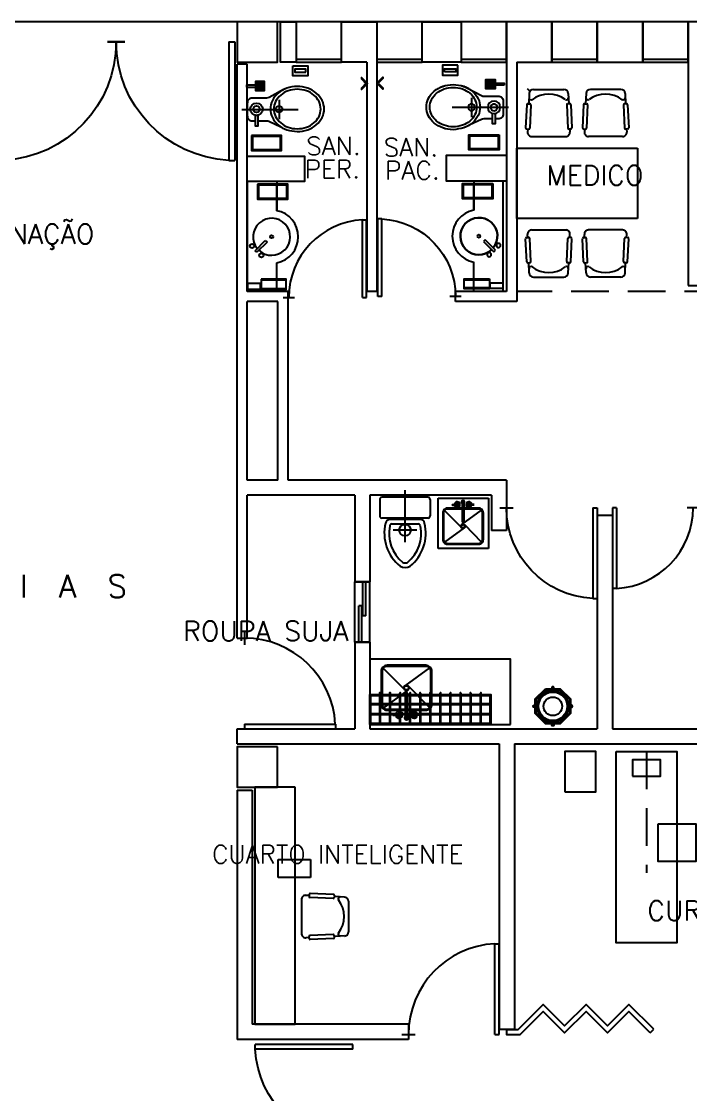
# Model space of a CAD drawing. Extents: x -358 to -207, y -206 to -105.
# Drawn here: x -237.95 to -231.31, y -144.48 to -133.83 of the extents above; entities that cross this region are included whole.
import ezdxf
from ezdxf.enums import TextEntityAlignment as Align

# ---------------------------------------------------------------- set-up
doc = ezdxf.new("R2010")
doc.units = 0
doc.header["$LTSCALE"] = 1.5
doc.header["$MEASUREMENT"] = 0
doc.linetypes.add('CENTER2', pattern=[1.125, 0.75, -0.125, 0.125, -0.125])
doc.linetypes.add('HIDDEN', pattern=[0.375, 0.25, -0.125])
doc.layers.get('0').update_dxf_attribs({"linetype": 'CONTINUOUS'})
for name, color, linetype in [('8CMOB01', 8, 'CONTINUOUS'), ('AREAS', 253, 'CONTINUOUS'), ('CANCEL', 6, 'CONTINUOUS'), ('CCPTAS', 6, 'CONTINUOUS'), ('ESTRUCTURA', 5, 'CONTINUOUS'), ('MSAN', 6, 'CONTINUOUS'), ('MUEBLE', 8, 'CONTINUOUS'), ('MURETE', 4, 'CONTINUOUS'), ('MUROS', 3, 'CONTINUOUS'), ('PROYECCION', 4, 'HIDDEN'), ('RCTEXEJE02', 3, 'CONTINUOUS'), ('ZCTEXT01', 2, 'CONTINUOUS')]:
    doc.layers.add(name, color=color, linetype=linetype)
doc.styles.add('REG-100', font='ROMANS.shx', dxfattribs={"height": 0.3375})
doc.styles.add('REG-60', font='ROMANS.shx', dxfattribs={"height": 0.195})
doc.styles.add('REG-80', font='ROMANS.shx', dxfattribs={"height": 0.27})

# ---------------------------------------------------------------- blocks, each defined once
blk = doc.blocks.new('PTA-2')
for p, q in [((-0.475, 0.5), (-0.5, 0.5)), ((-0.5, 0), (-0.5, 0.5)), ((-0.475, 0), (-0.475, 0.5)), ((0.475, 0.5), (0.5, 0.5)), ((0.475, 0), (0.475, 0.5)), ((0.5, 0), (0.5, 0.5)), ((-0.475, 0), (-0.5, 0)), ((0.0367, 0), (-0.0367, 0)), ((-0.0367, 0), (0.0367, 0)), ((0.475, 0), (0.5, 0))]:
    blk.add_line(p, q)
for centre, start, end in [((-0.5012, -0.0005), 0.0552, 87.0072), ((0.5012, -0.0005), 92.9928, 179.9448)]:
    blk.add_arc(centre, 0.5012, start, end)
blk = doc.blocks.new('TARJA')
for p, q in [((-0.014, -0.022), (-0.227, 0.194)), ((0.23, 0.196), (-0.014, 0.018)), ((0.232, -0.198), (0.019, 0.018)), ((0.019, -0.022), (-0.225, -0.2)), ((-0.008, -0.3), (-0.008, -0.06)), ((0.012, -0.3), (0.012, -0.06)), ((-0.134, -0.27), (-0.134, -0.273)), ((-0.134, -0.273), (-0.054, -0.273)), ((-0.127, -0.263), (-0.055, -0.263)), ((0.139, -0.273), (0.058, -0.273)), ((0.132, -0.263), (0.059, -0.263)), ((0.139, -0.27), (0.139, -0.273))]:
    blk.add_line(p, q)
for points in [[(0.012, -0.225), (0.194, -0.225, 0.414214), (0.254, -0.165), (0.254, 0.161, 0.414214), (0.194, 0.221), (-0.19, 0.221, 0.414214), (-0.25, 0.161), (-0.25, -0.165, 0.414214), (-0.19, -0.225), (-0.007, -0.225)], [(0.012, -0.215), (0.194, -0.215, 0.414214), (0.244, -0.165), (0.244, 0.161, 0.414214), (0.194, 0.211), (-0.19, 0.211, 0.414214), (-0.24, 0.161), (-0.24, -0.165, 0.414214), (-0.19, -0.215), (-0.007, -0.215)]]:
    blk.add_lwpolyline(points, format="xyb")
for radius in [0.026, 0.021]:
    blk.add_circle((0.002, -0.002), radius)
for centre, radius, start, end in [((0.002, -0.06), 0.01, 0, 180), ((-0.127, -0.27), 0.00711, 89.9822, 179.9822), ((-0.07, -0.27), 0.0345, 185.2545, 168.7617), ((-0.07, -0.27), 0.0167, 190.9013, 156.3336), ((0.002, -0.3), 0.02, 120, 60), ((0.002, -0.3), 0.01, 180, 0), ((0.075, -0.27), 0.0345, 11.2383, 354.7455), ((0.075, -0.27), 0.0167, 23.6664, 349.0987), ((0.132, -0.27), 0.00711, 0.0178, 90.0178)]:
    blk.add_arc(centre, radius, start, end)
blk = doc.blocks.new('PTA-D')
for p, q in [((0.95, 0), (0.95, 1)), ((0.95, 1), (1, 1)), ((1, 0), (1, 1)), ((-0.073, 0), (0.073, 0)), ((0.95, 0), (1, 0))]:
    blk.add_line(p, q)
blk.add_arc((1.002, -0.001), 1.002, 92.9928, 179.9448)
blk = doc.blocks.new('MODULO3')
at = {"layer": 'MUEBLE'}
for points in [[(0.6, 0), (0, 0), (0, -1.9), (0.6, -1.9)], [(0.44, -0.244), (0.16, -0.244), (0.16, -0.082), (0.44, -0.082)], [(0.184, -0.719), (-0.191, -0.719), (-0.191, -1.094), (0.184, -1.094)]]:
    blk.add_lwpolyline(points, close=True, dxfattribs=at)
blk.add_lwpolyline([(1.11, -0.4), (0.804, -0.4), (0.804, 0), (1.11, 0), (1.11, -0.4)], dxfattribs=at)
at = {"layer": 'PROYECCION'}
blk.add_line((0.3, 0), (0.3, -1.205), dxfattribs=at)
blk = doc.blocks.new('A$C54483098')
at = {"layer": 'CCPTAS'}
for p, q in [((0, 0.6), (0, 0)), ((0.04, 0.6), (0.04, 0.238)), ((0.07, 0.6), (0.07, 0.238)), ((0.15, 0.6), (0.15, 0)), ((0.08, 0.338), (0.08, 0)), ((0.11, 0.338), (0.08, 0.338)), ((0.11, 0.338), (0.11, 0)), ((0.07, 0.238), (0.04, 0.238))]:
    blk.add_line(p, q, dxfattribs=at)
at = {"layer": 'MUROS', "ltscale": 0.06}
for p, q in [((0.15, 0.6), (0, 0.6)), ((0.15, 0), (0, 0))]:
    blk.add_line(p, q, dxfattribs=at)
blk = doc.blocks.new('PAP')
at = {"layer": 'MSAN', "color": 6}
for points in [[(0.144, -0.077), (0.144, 0.073), (-0.156, 0.073), (-0.156, -0.077)], [(0.134, -0.067), (0.134, 0.063), (-0.146, 0.063), (-0.146, -0.067)]]:
    blk.add_lwpolyline(points, close=True, dxfattribs=at)
blk = doc.blocks.new('8')
at = {"layer": 'MSAN'}
for p, q in [((0.123, 0.04), (-0.127, 0.04)), ((-0.127, -0.04), (0.123, -0.04))]:
    blk.add_line(p, q, dxfattribs=at)
blk.add_lwpolyline([(0.123, -0.05), (0.123, 0.05), (-0.127, 0.05), (-0.127, -0.05)], close=True, dxfattribs=at)
blk = doc.blocks.new('VB')
at = {"layer": 'MSAN'}
for p, q in [((-0.154, 0.147), (-0.138, 0.164)), ((-0.053, 0.046), (-0.154, 0.147)), ((-0.138, 0.164), (-0.037, 0.063)), ((-0.037, 0.063), (-0.053, 0.046))]:
    blk.add_line(p, q, dxfattribs=at)
blk.add_lwpolyline([(-0.128, 0.121), (-0.128, 0.121)], dxfattribs=at)
for centre, radius in [((-0.092, 0.194), 0.0208), ((-0.184, 0.102), 0.0208), ((0, 0), 0.0154)]:
    blk.add_circle(centre, radius, dxfattribs=at)
blk.add_arc((0, 0), 0.184, 136.4231, 129.262, dxfattribs=at)
blk = doc.blocks.new('4')
at = {"layer": 'MSAN'}
for p, q in [((0, 0.045), (0, -0.514)), ((-0.054, -0.088), (-0.163, -0.088)), ((0.276, -0.102), (0.186, -0.102)), ((0.241, -0.09), (0.221, -0.09)), ((-0.163, -0.115), (-0.056, -0.115)), ((0.276, -0.112), (0.186, -0.112)), ((0.276, -0.122), (0.186, -0.122)), ((0.276, -0.132), (0.186, -0.132)), ((0.276, -0.142), (0.186, -0.142)), ((0.276, -0.152), (0.186, -0.152)), ((0.276, -0.162), (0.186, -0.162)), ((0.276, -0.172), (0.186, -0.172)), ((0.095, -0.323), (-0.096, -0.323))]:
    blk.add_line(p, q, dxfattribs=at)
blk.add_lwpolyline([(0.221, 0), (0.221, -0.09), (0.186, -0.09), (0.186, -0.18), (0.276, -0.18), (0.276, -0.09), (0.241, -0.09), (0.241, 0)], close=True, dxfattribs=at)
blk.add_lwpolyline([(0.196, -0.368), (0.118, -0.224, -0.124861), (0.112, -0.2), (0.112, -0.058, 0.414214), (0.063, -0.008), (-0.064, -0.008, 0.414214), (-0.114, -0.058), (-0.114, -0.088), (-0.163, -0.088), (-0.163, -0.115), (-0.114, -0.115), (-0.114, -0.202, -0.109858), (-0.118, -0.223), (-0.174, -0.341, 0.061992), (-0.203, -0.4, 0.020986), (-0.221, -0.504, 0.083945), (-0.203, -0.608, 0.09123), (-0.155, -0.693, 0.103863), (-0.08, -0.751, 0.114983), (0.003, -0.771, 0.114983), (0.087, -0.751, 0.103863), (0.162, -0.693, 0.09123), (0.21, -0.608, 0.083945), (0.227, -0.504, 0.083945), (0.21, -0.4, 0.048605), (0.188, -0.353)], format="xyb", dxfattribs=at)
for points in [[(-0.08, -0.751, 0.114983), (0.003, -0.771, 0.114983), (0.087, -0.751, 0.103863), (0.162, -0.693, 0.09123), (0.21, -0.608, 0.083945), (0.227, -0.504, 0.083945), (0.21, -0.4, 0.09123), (0.162, -0.316, 0.103863), (0.087, -0.257, 0.114983), (0.003, -0.238, 0.114983), (-0.08, -0.257, 0.103863), (-0.155, -0.316, 0.09123), (-0.203, -0.4, 0.020986), (-0.221, -0.504, 0.083945), (-0.203, -0.608, 0.09123), (-0.155, -0.693, 0.103863)], [(0.003, -0.272, 0.114859), (-0.07, -0.289, 0.103833), (-0.135, -0.34, 0.091287), (-0.177, -0.414, 0.084042), (-0.192, -0.504, 0.084042), (-0.177, -0.595, 0.091287), (-0.135, -0.669, 0.103833), (-0.07, -0.72, 0.114859), (0.003, -0.737, 0.114859), (0.077, -0.72, 0.103833), (0.142, -0.669, 0.091287), (0.184, -0.595, 0.084042), (0.199, -0.504, 0.084042), (0.184, -0.414, 0.091287), (0.142, -0.34, 0.103833), (0.077, -0.289, 0.114859)]]:
    blk.add_lwpolyline(points, format="xyb", close=True, dxfattribs=at)
for centre, radius in [((0.001, -0.1), 0.0616), ((0.001, -0.1), 0.0329), ((0.002, -0.323), 0.0335)]:
    blk.add_circle(centre, radius, dxfattribs=at)
blk = doc.blocks.new('2')
at = {"layer": 'MSAN'}
for points in [[(0.067, -0.053), (-0.083, -0.053), (-0.083, 0.047), (0.067, 0.047)], [(-0.063, 0.012), (-0.063, -0.018), (0.047, -0.018), (0.047, 0.012)]]:
    blk.add_lwpolyline(points, close=True, dxfattribs=at)
blk = doc.blocks.new('6')
at = {"layer": 'MSAN'}
blk.add_lwpolyline([(0.014, 0), (0.06, 0.046), (0.06, 0.06), (0, 0), (0.06, -0.06), (0.06, -0.046)], close=True, dxfattribs=at)
blk = doc.blocks.new('PTA-2A')
for p, q in [((-0.5, 0), (-0.5, 0.5)), ((-0.475, 0.5), (-0.5, 0.5)), ((-0.475, 0), (-0.475, 0.5)), ((-0.475, 0), (-0.5, 0)), ((0.0367, 0), (-0.0367, 0)), ((-0.0367, 0), (0.0367, 0)), ((0.475, 0), (0.475, -0.5)), ((0.475, 0), (0.5, 0)), ((0.5, 0), (0.5, -0.5)), ((0.475, -0.5), (0.5, -0.5))]:
    blk.add_line(p, q)
for centre, start, end in [((-0.5012, -0.0005), 0.0552, 87.0072), ((0.5012, 0.0005), 180.0552, 267.0072)]:
    blk.add_arc(centre, 0.5012, start, end)

msp = doc.modelspace()

# ---------------------------------------------------------------- linework, layer by layer
at = {"layer": '8CMOB01', "color": 8}
for p, q in [((-232.912, -134.543), (-232.917, -134.645)), ((-232.87, -134.503), (-232.569, -134.503)), ((-232.526, -134.543), (-232.521, -134.645)), ((-232.348, -134.543), (-232.353, -134.645)), ((-232.004, -134.503), (-232.306, -134.503)), ((-231.962, -134.543), (-231.957, -134.645)), ((-232.937, -134.654), (-232.948, -134.883)), ((-232.927, -134.644), (-232.907, -134.645)), ((-232.897, -134.655), (-232.908, -134.885)), ((-232.541, -134.655), (-232.531, -134.885)), ((-232.511, -134.644), (-232.531, -134.645)), ((-232.501, -134.654), (-232.491, -134.883)), ((-232.373, -134.654), (-232.383, -134.883)), ((-232.363, -134.644), (-232.343, -134.645)), ((-232.333, -134.655), (-232.343, -134.885)), ((-231.977, -134.655), (-231.966, -134.885)), ((-231.947, -134.644), (-231.967, -134.645)), ((-231.937, -134.654), (-231.926, -134.883)), ((-232.938, -134.894), (-232.918, -134.895)), ((-232.928, -134.894), (-232.93, -134.926)), ((-232.887, -134.97), (-232.551, -134.97)), ((-232.5, -134.894), (-232.52, -134.895)), ((-232.51, -134.894), (-232.509, -134.926)), ((-232.374, -134.894), (-232.354, -134.895)), ((-232.364, -134.894), (-232.365, -134.926)), ((-231.987, -134.97), (-232.323, -134.97)), ((-231.936, -134.894), (-231.956, -134.895)), ((-231.946, -134.894), (-231.944, -134.926)), ((-233.037, -135.084), (-231.837, -135.084)), ((-233.037, -135.784), (-233.037, -135.084)), ((-231.837, -135.084), (-231.837, -135.784)), ((-231.837, -135.784), (-233.037, -135.784)), ((-232.928, -135.973), (-232.93, -135.941)), ((-232.887, -135.897), (-232.551, -135.897)), ((-232.51, -135.973), (-232.509, -135.941)), ((-232.364, -135.973), (-232.365, -135.941)), ((-231.987, -135.897), (-232.323, -135.897)), ((-231.946, -135.973), (-231.944, -135.941)), ((-232.937, -136.214), (-232.948, -135.984)), ((-232.938, -135.973), (-232.918, -135.972)), ((-232.897, -136.212), (-232.908, -135.982)), ((-232.541, -136.212), (-232.531, -135.982)), ((-232.5, -135.973), (-232.52, -135.972)), ((-232.501, -136.214), (-232.491, -135.984)), ((-232.373, -136.214), (-232.383, -135.984)), ((-232.374, -135.973), (-232.354, -135.972)), ((-232.333, -136.212), (-232.343, -135.982)), ((-231.977, -136.212), (-231.966, -135.982)), ((-231.936, -135.973), (-231.956, -135.972)), ((-231.937, -136.214), (-231.926, -135.984)), ((-232.927, -136.223), (-232.907, -136.222)), ((-232.912, -136.324), (-232.917, -136.223)), ((-232.511, -136.223), (-232.531, -136.222)), ((-232.526, -136.324), (-232.521, -136.223)), ((-232.363, -136.223), (-232.343, -136.222)), ((-232.348, -136.324), (-232.353, -136.223)), ((-231.947, -136.223), (-231.967, -136.222)), ((-231.962, -136.324), (-231.957, -136.223)), ((-232.87, -136.365), (-232.569, -136.365)), ((-232.004, -136.365), (-232.306, -136.365)), ((-234.396, -138.573), (-234.396, -138.736)), ((-233.918, -138.55), (-234.373, -138.55)), ((-233.895, -138.573), (-233.895, -138.736)), ((-233.918, -138.759), (-234.373, -138.759)), ((-233.995, -138.772), (-234.294, -138.772)), ((-234.015, -138.817), (-234.274, -138.817)), ((-235.635, -141.43), (-235.635, -143.784)), ((-235.235, -141.43), (-235.635, -141.43)), ((-235.235, -143.784), (-235.235, -141.43)), ((-235.402, -142.147), (-235.082, -142.147)), ((-235.402, -142.327), (-235.402, -142.147)), ((-235.082, -142.147), (-235.082, -142.327)), ((-235.082, -142.327), (-235.402, -142.327)), ((-235.172, -142.546), (-235.172, -142.882)), ((-235.096, -142.505), (-235.128, -142.504)), ((-235.096, -142.495), (-235.097, -142.515)), ((-234.857, -142.536), (-235.087, -142.525)), ((-234.855, -142.496), (-235.085, -142.485)), ((-234.846, -142.506), (-234.847, -142.526)), ((-234.745, -142.521), (-234.846, -142.516)), ((-234.704, -142.563), (-234.704, -142.865)), ((-235.096, -142.923), (-235.128, -142.925)), ((-235.096, -142.933), (-235.097, -142.913)), ((-234.857, -142.892), (-235.087, -142.903)), ((-234.855, -142.932), (-235.085, -142.943)), ((-234.846, -142.922), (-234.847, -142.902)), ((-234.745, -142.907), (-234.846, -142.912)), ((-235.635, -143.784), (-235.235, -143.784))]:
    msp.add_line(p, q, dxfattribs=at)
at = {"layer": '8CMOB01', "color": 8, "linetype": 'CENTER2'}
for p, q in [((-234.145, -138.481), (-234.145, -138.996)), ((-234.027, -138.877), (-234.263, -138.877))]:
    msp.add_line(p, q, dxfattribs=at)
at = {"layer": '8CMOB01'}
for p, q in [((-233.577, -138.6), (-233.577, -138.792)), ((-233.561, -138.6), (-233.561, -138.792)), ((-233.753, -138.682), (-233.582, -138.855)), ((-233.678, -138.624), (-233.678, -138.622)), ((-233.678, -138.622), (-233.614, -138.622)), ((-233.672, -138.63), (-233.615, -138.63)), ((-233.582, -138.823), (-233.387, -138.68)), ((-233.46, -138.622), (-233.524, -138.622)), ((-233.466, -138.63), (-233.523, -138.63)), ((-233.46, -138.624), (-233.46, -138.622)), ((-233.556, -138.822), (-233.385, -138.996)), ((-233.751, -138.997), (-233.556, -138.855)), ((-234.399, -140.603), (-234.484, -140.603)), ((-234.399, -140.613), (-234.484, -140.613)), ((-234.299, -140.603), (-234.389, -140.603)), ((-234.299, -140.613), (-234.389, -140.613)), ((-234.199, -140.603), (-234.289, -140.603)), ((-234.199, -140.613), (-234.289, -140.613)), ((-234.099, -140.603), (-234.189, -140.603)), ((-234.099, -140.613), (-234.189, -140.613)), ((-233.999, -140.603), (-234.089, -140.603)), ((-233.999, -140.613), (-234.089, -140.613)), ((-233.899, -140.603), (-233.989, -140.603)), ((-233.899, -140.613), (-233.989, -140.613)), ((-233.799, -140.603), (-233.889, -140.603)), ((-233.799, -140.613), (-233.889, -140.613)), ((-233.699, -140.603), (-233.789, -140.603)), ((-233.699, -140.613), (-233.789, -140.613)), ((-233.599, -140.603), (-233.689, -140.603)), ((-233.599, -140.613), (-233.689, -140.613)), ((-233.499, -140.603), (-233.589, -140.603)), ((-233.499, -140.613), (-233.589, -140.613)), ((-233.399, -140.603), (-233.489, -140.603)), ((-233.399, -140.613), (-233.489, -140.613)), ((-233.304, -140.603), (-233.389, -140.603)), ((-233.304, -140.613), (-233.389, -140.613)), ((-234.399, -140.703), (-234.484, -140.703)), ((-234.399, -140.713), (-234.484, -140.713)), ((-234.299, -140.703), (-234.389, -140.703)), ((-234.299, -140.713), (-234.389, -140.713)), ((-234.199, -140.703), (-234.289, -140.703)), ((-234.199, -140.713), (-234.289, -140.713)), ((-234.099, -140.703), (-234.189, -140.703)), ((-234.099, -140.713), (-234.189, -140.713)), ((-233.999, -140.703), (-234.089, -140.703)), ((-233.999, -140.713), (-234.089, -140.713)), ((-233.899, -140.703), (-233.989, -140.703)), ((-233.899, -140.713), (-233.989, -140.713)), ((-233.799, -140.703), (-233.889, -140.703)), ((-233.799, -140.713), (-233.889, -140.713)), ((-233.699, -140.703), (-233.789, -140.703)), ((-233.699, -140.713), (-233.789, -140.713)), ((-233.599, -140.703), (-233.689, -140.703)), ((-233.599, -140.713), (-233.689, -140.713)), ((-233.499, -140.703), (-233.589, -140.703)), ((-233.499, -140.713), (-233.589, -140.713)), ((-233.399, -140.703), (-233.489, -140.703)), ((-233.399, -140.713), (-233.489, -140.713)), ((-233.304, -140.703), (-233.389, -140.703)), ((-233.304, -140.713), (-233.389, -140.713))]:
    msp.add_line(p, q, dxfattribs=at)
for points in [[(-233.577, -138.66), (-233.723, -138.66, 0.414214), (-233.771, -138.708), (-233.771, -138.969, 0.414214), (-233.723, -139.017), (-233.415, -139.017, 0.414214), (-233.367, -138.969), (-233.367, -138.708, 0.414214), (-233.415, -138.66), (-233.562, -138.66)], [(-233.577, -138.668), (-233.723, -138.668, 0.414214), (-233.763, -138.708), (-233.763, -138.969, 0.414214), (-233.723, -139.009), (-233.415, -139.009, 0.414214), (-233.375, -138.969), (-233.375, -138.708, 0.414214), (-233.415, -138.668), (-233.562, -138.668)], [(-234.389, -140.798), (-234.389, -140.498, 1), (-234.399, -140.498), (-234.399, -140.798)], [(-234.289, -140.798), (-234.289, -140.498, 1), (-234.299, -140.498), (-234.299, -140.798)], [(-234.189, -140.798), (-234.189, -140.498, 1), (-234.199, -140.498), (-234.199, -140.798)], [(-234.089, -140.798), (-234.089, -140.498, 1), (-234.099, -140.498), (-234.099, -140.798)], [(-233.989, -140.798), (-233.989, -140.498, 1), (-233.999, -140.498), (-233.999, -140.798)], [(-233.889, -140.798), (-233.889, -140.498, 1), (-233.899, -140.498), (-233.899, -140.798)], [(-233.789, -140.798), (-233.789, -140.498, 1), (-233.799, -140.498), (-233.799, -140.798)], [(-233.689, -140.798), (-233.689, -140.498, 1), (-233.699, -140.498), (-233.699, -140.798)], [(-233.589, -140.798), (-233.589, -140.498, 1), (-233.599, -140.498), (-233.599, -140.798)], [(-233.489, -140.798), (-233.489, -140.498, 1), (-233.499, -140.498), (-233.499, -140.798)], [(-233.389, -140.798), (-233.389, -140.498, 1), (-233.399, -140.498), (-233.399, -140.798)], [(-232.678, -140.472), (-232.678, -140.477, 1), (-232.678, -140.777), (-232.678, -140.782)], [(-232.668, -140.452), (-232.668, -140.442, 1), (-232.688, -140.442), (-232.688, -140.452)], [(-232.853, -140.637), (-232.863, -140.637, -1), (-232.863, -140.617), (-232.853, -140.617)], [(-232.503, -140.637), (-232.493, -140.637, 1), (-232.493, -140.617), (-232.503, -140.617)], [(-232.668, -140.802), (-232.668, -140.812, -1), (-232.688, -140.812), (-232.688, -140.802)]]:
    msp.add_lwpolyline(points, format="xyb", dxfattribs=at)
at = {"layer": '8CMOB01', "color": 8}
msp.add_lwpolyline([(-234.294, -138.772, 0.367355), (-234.339, -138.809, 0.28821), (-234.193, -139.236, 0.241198), (-234.094, -139.236, 0.288726), (-233.951, -138.809, 0.367355), (-233.995, -138.772)], format="xyb", dxfattribs=at)
msp.add_lwpolyline([(-233.097, -140.808), (-233.097, -140.158), (-234.494, -140.158), (-234.494, -140.808)], close=True, dxfattribs=at)
at = {"layer": '8CMOB01'}
for points in [[(-233.294, -140.808), (-234.494, -140.808), (-234.494, -140.508), (-234.399, -140.508)], [(-234.399, -140.798), (-234.484, -140.798), (-234.484, -140.518), (-234.399, -140.518)], [(-234.389, -140.508), (-234.299, -140.508)], [(-234.389, -140.518), (-234.299, -140.518)], [(-234.289, -140.508), (-234.199, -140.508)], [(-234.289, -140.518), (-234.199, -140.518)], [(-234.189, -140.508), (-234.099, -140.508)], [(-234.189, -140.518), (-234.099, -140.518)], [(-234.089, -140.508), (-233.999, -140.508)], [(-234.089, -140.518), (-233.999, -140.518)], [(-233.989, -140.508), (-233.899, -140.508)], [(-233.989, -140.518), (-233.899, -140.518)], [(-233.889, -140.508), (-233.799, -140.508)], [(-233.889, -140.518), (-233.799, -140.518)], [(-233.789, -140.508), (-233.699, -140.508)], [(-233.789, -140.518), (-233.699, -140.518)], [(-233.689, -140.508), (-233.599, -140.508)], [(-233.689, -140.518), (-233.599, -140.518)], [(-233.589, -140.508), (-233.499, -140.508)], [(-233.589, -140.518), (-233.499, -140.518)], [(-233.489, -140.508), (-233.399, -140.508)], [(-233.489, -140.518), (-233.399, -140.518)], [(-233.389, -140.508), (-233.294, -140.508), (-233.294, -140.808)], [(-233.389, -140.518), (-233.304, -140.518), (-233.304, -140.798)], [(-234.299, -140.798), (-234.389, -140.798)], [(-234.199, -140.798), (-234.289, -140.798)], [(-234.099, -140.798), (-234.189, -140.798)], [(-233.999, -140.798), (-234.089, -140.798)], [(-233.899, -140.798), (-233.989, -140.798)], [(-233.799, -140.798), (-233.889, -140.798)], [(-233.699, -140.798), (-233.789, -140.798)], [(-233.599, -140.798), (-233.689, -140.798)], [(-233.499, -140.798), (-233.589, -140.798)], [(-233.399, -140.798), (-233.489, -140.798)], [(-233.304, -140.798), (-233.389, -140.798)]]:
    msp.add_lwpolyline(points, dxfattribs=at)
for points in [[(-232.75, -140.452), (-232.605, -140.452), (-232.503, -140.554), (-232.503, -140.699), (-232.605, -140.802), (-232.75, -140.802), (-232.853, -140.699), (-232.853, -140.554)], [(-232.746, -140.462), (-232.61, -140.462), (-232.513, -140.558), (-232.513, -140.695), (-232.61, -140.792), (-232.746, -140.792), (-232.843, -140.695), (-232.843, -140.558)], [(-232.693, -140.472), (-232.693, -140.467), (-232.663, -140.467), (-232.663, -140.472)], [(-232.693, -140.782), (-232.693, -140.787), (-232.663, -140.787), (-232.663, -140.782)]]:
    msp.add_lwpolyline(points, close=True, dxfattribs=at)
at = {"layer": '8CMOB01', "color": 8}
msp.add_circle((-234.145, -138.877), 0.057, dxfattribs=at)
at = {"layer": '8CMOB01'}
for centre, radius in [((-233.569, -138.839), 0.0208), ((-233.569, -138.839), 0.0168), ((-232.678, -140.627), 0.155), ((-232.678, -140.627), 0.142), ((-232.678, -140.627), 0.092)]:
    msp.add_circle(centre, radius, dxfattribs=at)
at = {"layer": '8CMOB01', "color": 8}
for centre, radius, start, end in [((-232.87, -134.545), 0.0425, 90, 177.3974), ((-232.719, -134.82), 0.272, 52.7818, 127.325), ((-232.569, -134.545), 0.0425, 2.6026, 90), ((-232.306, -134.545), 0.0425, 90, 177.3974), ((-232.155, -134.82), 0.272, 52.675, 127.2182), ((-232.004, -134.545), 0.0425, 2.6026, 90), ((-232.927, -134.654), 0.01, 87.3974, 177.3974), ((-232.894, -134.586), 0.02, 174.1265, 299.8903), ((-232.907, -134.655), 0.01, 357.3974, 87.3974), ((-232.544, -134.586), 0.02, 240.1097, 5.8735), ((-232.531, -134.655), 0.01, 92.6026, 182.6026), ((-232.511, -134.654), 0.01, 2.6026, 92.6026), ((-232.363, -134.654), 0.01, 87.3974, 177.3974), ((-232.33, -134.586), 0.02, 174.1265, 299.8903), ((-232.343, -134.655), 0.01, 357.3974, 87.3974), ((-231.98, -134.586), 0.02, 240.1097, 5.8735), ((-231.967, -134.655), 0.01, 92.6026, 182.6026), ((-231.947, -134.654), 0.01, 2.6026, 92.6026), ((-232.938, -134.884), 0.01, 177.3974, 267.3974), ((-232.501, -134.884), 0.01, 272.6026, 2.6026), ((-232.373, -134.884), 0.01, 177.3974, 267.3974), ((-231.936, -134.884), 0.01, 272.6026, 2.6026), ((-232.887, -134.928), 0.0425, 177.3974, 270), ((-232.918, -134.885), 0.01, 267.3974, 357.3974), ((-232.551, -134.928), 0.0425, 270, 2.6026), ((-232.521, -134.885), 0.01, 182.6026, 272.6026), ((-232.323, -134.928), 0.0425, 177.3974, 270), ((-232.353, -134.885), 0.01, 267.3974, 357.3974), ((-231.987, -134.928), 0.0425, 270, 2.6026), ((-231.956, -134.885), 0.01, 182.6026, 272.6026), ((-232.887, -135.94), 0.0425, 90, 182.6026), ((-232.551, -135.94), 0.0425, 357.3974, 90), ((-232.323, -135.94), 0.0425, 90, 182.6026), ((-231.987, -135.94), 0.0425, 357.3974, 90), ((-232.938, -135.983), 0.01, 92.6026, 182.6026), ((-232.918, -135.982), 0.01, 2.6026, 92.6026), ((-232.521, -135.982), 0.01, 87.3974, 177.3974), ((-232.501, -135.983), 0.01, 357.3974, 87.3974), ((-232.373, -135.983), 0.01, 92.6026, 182.6026), ((-232.353, -135.982), 0.01, 2.6026, 92.6026), ((-231.956, -135.982), 0.01, 87.3974, 177.3974), ((-231.936, -135.983), 0.01, 357.3974, 87.3974), ((-232.927, -136.213), 0.01, 182.6026, 272.6026), ((-232.894, -136.281), 0.02, 60.1097, 185.8735), ((-232.907, -136.212), 0.01, 272.6026, 2.6026), ((-232.719, -136.048), 0.272, 232.675, 307.2182), ((-232.544, -136.281), 0.02, 354.1265, 119.8903), ((-232.531, -136.212), 0.01, 177.3974, 267.3974), ((-232.511, -136.213), 0.01, 267.3974, 357.3974), ((-232.363, -136.213), 0.01, 182.6026, 272.6026), ((-232.33, -136.281), 0.02, 60.1097, 185.8735), ((-232.343, -136.212), 0.01, 272.6026, 2.6026), ((-232.155, -136.048), 0.272, 232.7818, 307.325), ((-231.98, -136.281), 0.02, 354.1265, 119.8903), ((-231.967, -136.212), 0.01, 177.3974, 267.3974), ((-231.947, -136.213), 0.01, 267.3974, 357.3974), ((-232.87, -136.322), 0.0425, 182.6026, 270), ((-232.569, -136.322), 0.0425, 270, 357.3974), ((-232.306, -136.322), 0.0425, 182.6026, 270), ((-232.004, -136.322), 0.0425, 270, 357.3974), ((-234.373, -138.573), 0.0228, 90, 180), ((-233.918, -138.573), 0.0228, 0, 90), ((-234.373, -138.736), 0.0228, 180, 270), ((-234.274, -138.839), 0.0226, 90, 173.1208), ((-234.015, -138.839), 0.0226, 6.8792, 90), ((-233.918, -138.736), 0.0228, 270, 0), ((-233.93, -138.91), 0.374, 168.7258, 230.5712), ((-234.357, -138.912), 0.372, 309.7187, 11.693), ((-234.143, -139.14), 0.0633, 247.381, 292.619), ((-235.129, -142.546), 0.0425, 87.3974, 180), ((-235.087, -142.515), 0.01, 177.3974, 267.3974), ((-235.086, -142.495), 0.01, 87.3974, 177.3974), ((-234.857, -142.526), 0.01, 267.3974, 357.3974), ((-234.856, -142.506), 0.01, 357.3974, 87.3974), ((-234.787, -142.539), 0.02, 84.1265, 209.8903), ((-235.021, -142.714), 0.272, 322.7818, 37.325), ((-234.747, -142.563), 0.0425, 0, 87.3974), ((-234.747, -142.865), 0.0425, 272.6026, 0), ((-235.129, -142.882), 0.0425, 180, 272.6026), ((-235.087, -142.913), 0.01, 92.6026, 182.6026), ((-235.086, -142.933), 0.01, 182.6026, 272.6026), ((-234.857, -142.902), 0.01, 2.6026, 92.6026), ((-234.856, -142.922), 0.01, 272.6026, 2.6026), ((-234.787, -142.889), 0.02, 150.1097, 275.8735)]:
    msp.add_arc(centre, radius, start, end, dxfattribs=at)
at = {"layer": '8CMOB01'}
for centre, radius, start, end in [((-233.627, -138.624), 0.0276, 191.2383, 174.7455), ((-233.627, -138.624), 0.0134, 203.6664, 169.0987), ((-233.569, -138.6), 0.016, 300, 240), ((-233.569, -138.6), 0.008, 0, 180), ((-233.511, -138.624), 0.0276, 5.2545, 348.7617), ((-233.511, -138.624), 0.0134, 10.9013, 336.3336), ((-233.672, -138.624), 0.00569, 180.0178, 270.0178), ((-233.466, -138.624), 0.00569, 269.9822, 359.9822), ((-233.569, -138.792), 0.008, 180, 0)]:
    msp.add_arc(centre, radius, start, end, dxfattribs=at)
at = {"layer": 'AREAS'}
msp.add_lwpolyline([(-229.284, -133.83), (-270.91, -133.83), (-270.91, -151.83), (-273.93, -151.83), (-273.93, -155.83), (-263.71, -155.83), (-263.71, -191.83), (-225.63, -191.83), (-225.63, -166.817), (-219.21, -166.817), (-219.21, -158.85), (-222.81, -158.85), (-222.81, -148.48), (-227.603, -148.48, 0.916198)], format="xyb", close=True, dxfattribs=at)
at = {"layer": 'CANCEL', "ltscale": 0.06}
for p, q in [((-235.224, -134.2), (-234.774, -134.2)), ((-234.424, -134.2), (-233.974, -134.2)), ((-233.587, -134.2), (-233.137, -134.2)), ((-232.687, -134.2), (-232.237, -134.2)), ((-231.787, -134.2), (-231.337, -134.2))]:
    msp.add_line(p, q, dxfattribs=at)
for points in [[(-234.774, -134.23), (-234.774, -133.83), (-235.224, -133.83), (-235.224, -134.23)], [(-233.974, -134.23), (-233.974, -133.83), (-234.424, -133.83), (-234.424, -134.23)], [(-233.137, -134.23), (-233.137, -133.83), (-233.587, -133.83), (-233.587, -134.23)], [(-232.237, -134.23), (-232.237, -133.83), (-232.687, -133.83), (-232.687, -134.23)], [(-231.337, -134.23), (-231.337, -133.83), (-231.787, -133.83), (-231.787, -134.23)]]:
    msp.add_lwpolyline(points, close=True, dxfattribs=at)
at = {"layer": 'ESTRUCTURA'}
for points in [[(-235.81, -133.83), (-235.81, -134.23), (-235.41, -134.23), (-235.41, -133.83)], [(-235.411, -141.029), (-235.811, -141.029), (-235.811, -141.429), (-235.411, -141.429)]]:
    msp.add_lwpolyline(points, close=True, dxfattribs=at)
at = {"layer": 'MSAN', "color": 6}
for p, q in [((-235.708, -136.508), (-235.708, -135.415)), ((-233.172, -136.508), (-233.172, -135.409)), ((-233.817, -139.061), (-233.817, -138.561)), ((-233.817, -138.561), (-233.317, -138.561)), ((-233.317, -138.561), (-233.317, -139.061)), ((-233.317, -139.061), (-233.817, -139.061))]:
    msp.add_line(p, q, dxfattribs=at)
at = {"layer": 'MSAN', "color": 6, "ltscale": 0.06}
for p, q in [((-235.418, -135.415), (-235.418, -135.706)), ((-233.462, -135.409), (-233.462, -135.7))]:
    msp.add_line(p, q, dxfattribs=at)
at = {"layer": 'MSAN'}
for p, q in [((-235.418, -135.706), (-235.418, -135.44)), ((-233.462, -135.7), (-233.462, -135.434)), ((-235.418, -136.508), (-235.418, -136.224)), ((-233.462, -136.508), (-233.462, -136.218))]:
    msp.add_line(p, q, dxfattribs=at)
msp.add_lwpolyline([(-233.25, -134.845), (-233.278, -134.845), (-233.278, -134.795), (-233.364, -134.795, 0.109858), (-233.385, -134.8), (-233.503, -134.855, -0.061992), (-233.563, -134.884, -0.020986), (-233.667, -134.902, -0.083945), (-233.771, -134.884, -0.09123), (-233.855, -134.836, -0.103863), (-233.914, -134.762, -0.114983), (-233.933, -134.678, -0.114983), (-233.914, -134.594, -0.103863), (-233.855, -134.52, -0.09123), (-233.771, -134.472, -0.083945), (-233.667, -134.454, -0.083945), (-233.563, -134.472, -0.048605), (-233.515, -134.493)], format="xyb", dxfattribs=at)
for points in [[(-235.58, -136.485), (-235.58, -136.428), (-235.706, -136.428), (-235.706, -136.485)], [(-233.301, -136.479), (-233.301, -136.423), (-233.174, -136.423), (-233.174, -136.479)]]:
    msp.add_lwpolyline(points, close=True, dxfattribs=at)
for centre, radius, start, end in [((-235.468, -135.965), 0.264, 280.9174, 79.0826), ((-233.412, -135.959), 0.264, 100.9174, 259.0826), ((-235.468, -135.965), 0.184, 226.4231, 219.262), ((-233.412, -135.959), 0.184, 320.738, 313.5769)]:
    msp.add_arc(centre, radius, start, end, dxfattribs=at)
at = {"layer": 'MUEBLE', "ltscale": 0.06}
for p, q in [((-232.896, -134.53), (-232.931, -134.495)), ((-231.713, -143.869), (-231.677, -143.834))]:
    msp.add_line(p, q, dxfattribs=at)
at = {"layer": 'MUEBLE', "linetype": 'HIDDEN'}
msp.add_line((-229.31, -136.508), (-233.037, -136.508), dxfattribs=at)
at = {"layer": 'MUEBLE', "ltscale": 0.06}
for points in [[(-231.677, -143.834), (-231.925, -143.586), (-232.137, -143.799), (-232.349, -143.586), (-232.561, -143.799), (-232.774, -143.586), (-233.025, -143.838), (-233.135, -143.838), (-233.135, -143.838)], [(-231.713, -143.869), (-231.925, -143.657), (-232.137, -143.869), (-232.349, -143.657), (-232.561, -143.869), (-232.774, -143.657), (-233.005, -143.888), (-233.135, -143.888), (-233.135, -143.838)]]:
    msp.add_lwpolyline(points, dxfattribs=at)
at = {"layer": 'MURETE', "color": 6}
for points in [[(-235.711, -135.165), (-235.143, -135.165), (-235.143, -135.415), (-235.711, -135.415)], [(-233.137, -135.159), (-233.737, -135.159), (-233.737, -135.409), (-233.137, -135.409)]]:
    msp.add_lwpolyline(points, dxfattribs=at)
at = {"layer": 'MUROS'}
for p, q in [((-234.774, -134.23), (-234.774, -133.83)), ((-234.774, -133.83), (-234.424, -133.83)), ((-234.424, -133.83), (-234.424, -136.508)), ((-234.424, -133.83), (-234.424, -134.23)), ((-232.687, -133.83), (-233.137, -133.83)), ((-233.137, -133.83), (-233.137, -136.508)), ((-232.687, -134.23), (-232.687, -133.83)), ((-230.887, -133.83), (-231.337, -133.83)), ((-231.337, -133.83), (-231.337, -136.449)), ((-234.524, -134.23), (-234.774, -134.23)), ((-234.524, -134.23), (-234.524, -136.508)), ((-233.037, -134.23), (-232.687, -134.23)), ((-233.037, -134.23), (-233.037, -136.608)), ((-235.811, -139.95), (-235.811, -134.25)), ((-235.711, -136.508), (-235.711, -134.25)), ((-231.337, -136.449), (-231.187, -136.449)), ((-235.305, -138.381), (-235.305, -136.508)), ((-233.643, -136.608), (-233.643, -136.508)), ((-235.711, -138.381), (-235.711, -136.608)), ((-235.405, -138.381), (-235.405, -136.608)), ((-235.711, -139.95), (-235.711, -138.531)), ((-235.811, -141), (-235.811, -140.85)), ((-234.11, -143.784), (-235.661, -143.784)), ((-234.11, -143.934), (-235.811, -143.934))]:
    msp.add_line(p, q, dxfattribs=at)
at = {"layer": 'MUROS', "ltscale": 0.06}
for p, q in [((-235.711, -134.25), (-235.811, -134.25)), ((-235.305, -136.508), (-235.711, -136.508)), ((-234.424, -136.508), (-234.524, -136.508)), ((-233.137, -136.508), (-233.643, -136.508)), ((-235.405, -136.608), (-235.711, -136.608)), ((-233.037, -136.608), (-233.643, -136.608)), ((-235.405, -138.381), (-235.711, -138.381)), ((-233.137, -138.381), (-235.305, -138.381)), ((-233.137, -138.381), (-233.137, -138.881)), ((-234.644, -138.531), (-235.711, -138.531)), ((-234.644, -138.531), (-234.644, -139.39)), ((-233.287, -138.531), (-234.494, -138.531)), ((-234.494, -138.531), (-234.494, -139.39)), ((-233.287, -138.531), (-233.287, -138.881)), ((-232.237, -138.731), (-232.237, -140.85)), ((-232.087, -138.731), (-232.237, -138.731)), ((-232.087, -138.731), (-232.087, -140.85)), ((-233.137, -138.881), (-233.287, -138.881)), ((-234.644, -139.39), (-234.494, -139.39)), ((-235.811, -139.95), (-235.711, -139.95)), ((-234.644, -139.99), (-234.494, -139.99)), ((-234.644, -139.99), (-234.644, -140.85)), ((-234.494, -139.99), (-234.494, -140.85)), ((-235.811, -140.85), (-234.644, -140.85)), ((-234.494, -140.85), (-232.237, -140.85)), ((-232.087, -140.85), (-229.992, -140.85)), ((-235.811, -141), (-233.21, -141)), ((-233.21, -141), (-233.21, -143.834)), ((-233.06, -141), (-233.06, -143.834)), ((-233.06, -141), (-229.081, -141)), ((-235.811, -141.459), (-235.811, -143.934)), ((-235.811, -141.459), (-235.661, -141.459)), ((-235.661, -141.459), (-235.661, -143.784)), ((-234.11, -143.784), (-234.11, -143.934)), ((-233.21, -143.834), (-233.06, -143.834))]:
    msp.add_line(p, q, dxfattribs=at)
at = {"layer": 'MUROS'}
for points in [[(-235.224, -133.83), (-235.224, -134.23), (-235.38, -134.23), (-235.38, -133.83)], [(-233.974, -134.23), (-233.974, -133.83), (-233.587, -133.83), (-233.587, -134.23)], [(-231.787, -134.23), (-231.787, -133.83), (-232.237, -133.83), (-232.237, -134.23)]]:
    msp.add_lwpolyline(points, close=True, dxfattribs=at)

# ---------------------------------------------------------------- block references
for name, p, rotation in [('2', (-235.191, -134.32), 180), ('4', (-235.718, -134.7), 90), ('6', (-234.518, -134.444), 180), ('PAP', (-235.525, -135.035), 180), ('PAP', (-235.464, -135.519), 180), ('VB', (-235.468, -135.965), 90), ('8', (-235.45, -136.437), 180)]:
    msp.add_blockref(name, p, dxfattribs=dict(rotation=rotation))
at = {"xscale": -1}
for name, p, rotation in [('2', (-233.689, -134.315), 180), ('6', (-234.425, -134.439), 180), ('4', (-233.162, -134.681), 270), ('PAP', (-233.355, -135.029), 180), ('PAP', (-233.417, -135.514), 180), ('VB', (-233.412, -135.959), 270), ('8', (-233.431, -136.431), 180)]:
    msp.add_blockref(name, p, dxfattribs=dict(at, rotation=rotation))
at = {"ltscale": 0.06, "xscale": -1, "rotation": 180}
msp.add_blockref('A$C54483098', (-234.644, -139.39), dxfattribs=at)
at = {"layer": '8CMOB01', "color": 8}
msp.add_blockref('TARJA', (-234.133, -140.441), dxfattribs=at)
at = {"layer": '8CMOB01', "ltscale": 0.06, "xscale": -1}
msp.add_blockref('MODULO3', (-231.449, -141.075), dxfattribs=at)
at = {"layer": 'CCPTAS'}
for name, p, xscale, yscale, zscale, rotation in [('PTA-2', (-237.01, -134.03), -2.353457886817032, 2.353457886817032, 2.353457886817032, 180), ('PTA-D', (-233.139, -138.656), -0.9013891844399553, 0.9013891844399553, 0.9013891844399553, 180), ('PTA-D', (-231.287, -138.656), 0.8, 0.8, 0.8, 180), ('PTA-D', (-235.736, -139.95), 0.9, 0.9, 0.9, 270), ('PTA-2A', (-234.661, -144.954), -1.94, 1.94, 1.94, 270)]:
    msp.add_blockref(name, p, dxfattribs=dict(at, xscale=xscale, yscale=yscale, zscale=zscale, rotation=rotation))
for p, xscale, yscale, zscale in [((-235.298, -136.567), 0.77, 0.77, 0.77), ((-233.643, -136.558), -0.77, 0.77, 0.77), ((-234.11, -143.884), 0.9, 0.9, 0.9)]:
    msp.add_blockref('PTA-D', p, dxfattribs=dict(at, xscale=xscale, yscale=yscale, zscale=zscale))

# ---------------------------------------------------------------- texts
at = {"color": 0, "style": 'REG-60'}
for s, p in [('MEDICO', (-232.741, -135.452)), ('DESCONTAMINAÇÃO', (-239.667, -136.034)), ('ROUPA SUJA', (-236.346, -139.977)), ('CURATIVOS', (-231.741, -142.753))]:
    msp.add_text(s, height=0.195, dxfattribs=at).set_placement(p)
at = {"layer": 'RCTEXEJE02', "color": 0, "style": 'REG-100'}
msp.add_text('U  R  G  E  N  C  I  A  S', height=0.225, dxfattribs=at).set_placement((-241.031, -139.546))
at = {"layer": 'ZCTEXT01', "color": 0, "style": 'REG-80'}
for s, p in [('SAN.', (-234.854, -135.153)), ('SAN.', (-234.086, -135.166)), ('PER.', (-234.865, -135.384)), ('PAC.', (-234.072, -135.395)), ('CUARTO INTELIGENTE', (-234.812, -142.187))]:
    msp.add_text(s, height=0.18, dxfattribs=at).set_placement(p, align=Align.CENTER)

doc.saveas('drawing.dxf')
